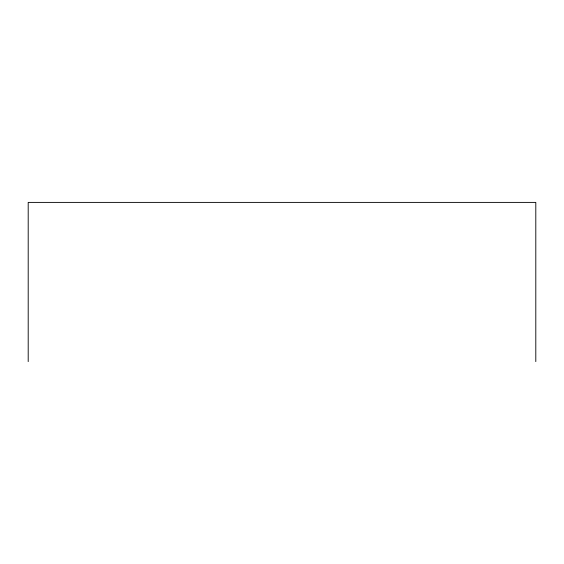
<?xml version="1.0" encoding="UTF-8"?>
<svg xmlns="http://www.w3.org/2000/svg" width="564" height="564" viewBox="0 0 564 564"><rect width="100%" height="100%" fill="white"/><g stroke="black" fill="none" stroke-linecap="round" stroke-linejoin="round"><path stroke-width="0.85" d="M535.8 361.602L535.8 202.398L28.2 202.398L28.2 361.602"/></g></svg>
